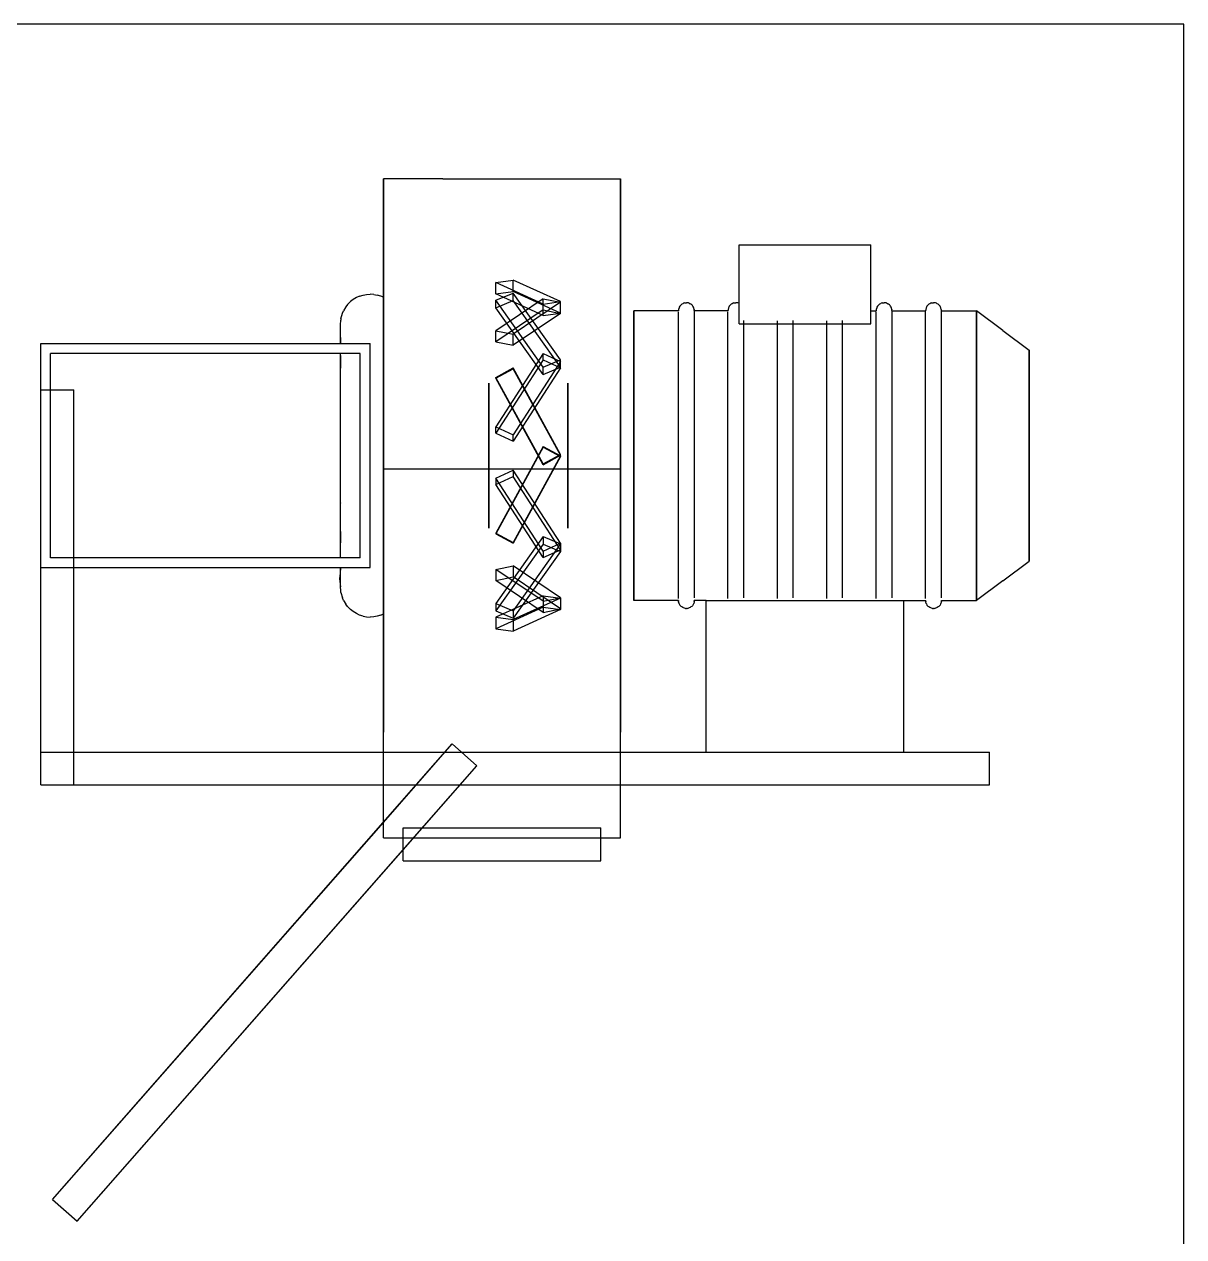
# Model space of a CAD drawing. Header units: millimetres. Extents: x -662 to -322, y -77 to 285.
# Drawn here: x -497.5 to -321.5, y 101.4 to 285.5 of the extents above; entities that cross this region are included whole.
import ezdxf

# ---------------------------------------------------------------- set-up
doc = ezdxf.new("R2010")
doc.units = ezdxf.units.MM
for name, color, linetype in [('BORDER', 7, 'Continuous'), ('HIDDEN', 8, 'Continuous'), ('VISIBLE', 7, 'Continuous')]:
    doc.layers.add(name, color=color, linetype=linetype)

msp = doc.modelspace()

# ---------------------------------------------------------------- linework, layer by layer
at = {"layer": 'BORDER'}
msp.add_lwpolyline([(-661.94, -77.12), (-321.52, -77.12), (-321.52, 285.48), (-661.94, 285.48)], close=True, dxfattribs=at)
at = {"layer": 'HIDDEN'}
for points in [[(-443, 262), (-443, 261.93)], [(-443, 261.93), (-443, 260.24)], [(-407, 262), (-407, 261.93)], [(-407, 261.93), (-407, 260.24)], [(-443, 260.24), (-443, 256.37)], [(-407, 260.24), (-407, 256.37)], [(-443, 256.37), (-443, 250.55)], [(-407, 256.37), (-407, 250.55)], [(-443, 250.55), (-443, 243.08)], [(-407, 250.55), (-407, 243.08)], [(-389, 252), (-369, 252)], [(-389, 240), (-389, 252)], [(-369, 240), (-369, 252)], [(-425.91, 246.28), (-423.28, 246.64)], [(-423.28, 244.89), (-423.28, 246.64)], [(-416.09, 243.37), (-423.28, 246.64)], [(-425.91, 244.54), (-425.91, 246.28)], [(-418.72, 243.01), (-425.91, 246.28)], [(-425.91, 244.54), (-423.28, 244.89)], [(-416.09, 241.62), (-423.28, 244.89)], [(-443, 243.08), (-443, 234.36)], [(-425.91, 243.58), (-423.28, 244.68)], [(-418.72, 241.27), (-425.91, 244.54)], [(-418.72, 243.8), (-425.91, 238.95)], [(-425.91, 242.43), (-425.91, 243.58)], [(-418.72, 233.44), (-425.91, 243.58)], [(-425.91, 242.43), (-423.28, 243.54)], [(-423.28, 243.54), (-423.28, 244.68)], [(-416.09, 234.54), (-423.28, 244.68)], [(-416.09, 233.4), (-423.28, 243.54)], [(-416.09, 243.27), (-423.28, 238.42)], [(-418.72, 243.8), (-416.09, 243.27)], [(-418.72, 242.12), (-418.72, 243.8)], [(-418.72, 243.01), (-416.09, 243.37)], [(-418.72, 241.27), (-418.72, 243.01)], [(-416.09, 241.62), (-416.09, 243.37)], [(-416.09, 241.59), (-416.09, 243.27)], [(-407, 243.08), (-407, 234.36)], [(-418.72, 232.29), (-425.91, 242.43)], [(-418.72, 242.12), (-425.91, 237.27)], [(-416.09, 241.59), (-423.28, 236.74)], [(-418.72, 242.12), (-416.09, 241.59)], [(-418.72, 241.27), (-416.09, 241.62)], [(-405, 242), (-405, 241.84)], [(-405, 241.84), (-405, 240.57)], [(-389, 240), (-389, 241.63)], [(-353, 242), (-353, 241.84)], [(-353, 241.84), (-353, 242)], [(-353, 241.84), (-353, 240.57)], [(-353, 240.57), (-353, 241.84)], [(-405, 240.57), (-405, 238.11)], [(-389, 240), (-369, 240)], [(-389, 240), (-369, 240)], [(-369, 240), (-369, 240.47)], [(-353, 240.57), (-353, 238.11)], [(-353, 238.11), (-353, 240.57)], [(-425.91, 238.95), (-423.28, 238.42)], [(-425.91, 237.27), (-425.91, 238.95)], [(-423.28, 236.74), (-423.28, 238.42)], [(-405, 238.11), (-405, 234.59)], [(-353, 238.11), (-353, 234.59)], [(-353, 234.59), (-353, 238.11)], [(-495, 237), (-445, 237)], [(-495, 203), (-495, 237)], [(-446.59, 237), (-445, 237)], [(-445, 203), (-445, 237)], [(-445, 236.25), (-445, 237)], [(-425.91, 237.27), (-423.28, 236.74)], [(-345, 235.88), (-345, 236)], [(-345, 234.96), (-345, 235.88)], [(-493.5, 204.5), (-493.5, 235.5)], [(-446.5, 235.5), (-493.5, 235.5)], [(-446.5, 235.5), (-448.27, 235.5)], [(-446.5, 204.5), (-446.5, 235.5)], [(-446.5, 204.5), (-446.5, 235.5)], [(-443, 234.36), (-443, 224.88)], [(-418.72, 235.49), (-425.91, 224.38)], [(-418.72, 234.53), (-425.91, 223.41)], [(-416.09, 234.28), (-423.28, 223.16)], [(-418.72, 235.49), (-416.09, 234.28)], [(-418.72, 234.53), (-418.72, 235.49)], [(-418.72, 233.44), (-416.09, 234.54)], [(-418.72, 234.53), (-416.09, 233.31)], [(-416.09, 233.4), (-416.09, 234.54)], [(-416.09, 233.31), (-416.09, 234.28)], [(-407, 234.36), (-407, 224.88)], [(-405, 234.59), (-405, 230.22)], [(-353, 234.59), (-353, 230.22)], [(-353, 230.22), (-353, 234.59)], [(-345, 233.17), (-345, 234.96)], [(-425.91, 231.87), (-423.28, 233.3)], [(-425.91, 231.75), (-423.28, 233.19)], [(-416.09, 233.31), (-423.28, 222.2)], [(-423.28, 233.19), (-423.28, 233.3)], [(-416.09, 220.16), (-423.28, 233.3)], [(-416.09, 220.05), (-423.28, 233.19)], [(-418.72, 232.29), (-418.72, 233.44)], [(-418.72, 232.29), (-416.09, 233.4)], [(-345, 230.61), (-345, 233.17)], [(-427, 231), (-427, 230.96)], [(-427, 230.87), (-427, 231)], [(-427, 230.96), (-427, 230.41)], [(-427, 230.15), (-427, 230.87)], [(-427, 230.41), (-427, 229.26)], [(-427, 228.84), (-427, 230.15)], [(-425.91, 231.75), (-425.91, 231.87)], [(-418.72, 218.73), (-425.91, 231.87)], [(-418.72, 218.61), (-425.91, 231.75)], [(-415, 231), (-415, 230.96)], [(-415, 230.87), (-415, 231)], [(-415, 230.96), (-415, 230.41)], [(-415, 230.15), (-415, 230.87)], [(-415, 230.41), (-415, 229.26)], [(-415, 228.84), (-415, 230.15)], [(-405, 230.22), (-405, 225.26)], [(-353, 230.22), (-353, 225.26)], [(-353, 225.26), (-353, 230.22)], [(-345, 227.44), (-345, 230.61)], [(-495, 230), (-493.5, 230)], [(-495, 230), (-490, 230)], [(-495, 170), (-495, 230)], [(-495, 203), (-495, 230)], [(-490, 170), (-490, 230)], [(-427, 229.26), (-427, 227.57)], [(-427, 227.02), (-427, 228.84)], [(-415, 229.26), (-415, 227.57)], [(-415, 227.02), (-415, 228.84)], [(-427, 227.57), (-427, 225.43)], [(-427, 224.78), (-427, 227.02)], [(-415, 227.57), (-415, 225.43)], [(-415, 224.78), (-415, 227.02)], [(-345, 223.83), (-345, 227.44)], [(-443, 224.88), (-443, 215.12)], [(-427, 225.43), (-427, 222.99)], [(-427, 222.27), (-427, 224.78)], [(-415, 225.43), (-415, 222.99)], [(-415, 222.27), (-415, 224.78)], [(-407, 224.88), (-407, 215.12)], [(-405, 225.26), (-405, 220)], [(-353, 225.26), (-353, 220)], [(-353, 220), (-353, 225.26)], [(-427, 222.99), (-427, 220.37)], [(-425.91, 224.38), (-423.28, 223.16)], [(-425.91, 223.41), (-425.91, 224.38)], [(-425.91, 223.41), (-423.28, 222.2)], [(-423.28, 222.2), (-423.28, 223.16)], [(-415, 222.99), (-415, 220.37)], [(-345, 220), (-345, 223.83)], [(-427, 219.63), (-427, 222.27)], [(-418.72, 221.39), (-425.91, 208.25)], [(-418.72, 221.27), (-425.91, 208.13)], [(-418.72, 221.39), (-416.09, 219.95)], [(-418.72, 221.39), (-418.72, 221.27)], [(-418.72, 221.27), (-416.09, 219.84)], [(-415, 219.63), (-415, 222.27)], [(-427, 220.37), (-427, 217.73)], [(-427, 217.01), (-427, 219.63)], [(-416.09, 219.95), (-423.28, 206.81)], [(-416.09, 219.84), (-423.28, 206.7)], [(-418.72, 218.73), (-416.09, 220.16)], [(-418.72, 218.61), (-416.09, 220.05)], [(-416.09, 220.05), (-416.09, 220.16)], [(-416.09, 219.95), (-416.09, 219.84)], [(-415, 220.37), (-415, 217.73)], [(-415, 217.01), (-415, 219.63)], [(-405, 220), (-405, 214.74)], [(-353, 220), (-353, 214.74)], [(-353, 214.74), (-353, 220)], [(-345, 216.17), (-345, 220)], [(-443, 210.31), (-443, 218)], [(-443, 218), (-407, 218)], [(-443, 162), (-443, 218)], [(-427, 217.73), (-427, 215.22)], [(-425.91, 216.59), (-423.28, 217.8)], [(-416.09, 206.69), (-423.28, 217.8)], [(-423.28, 217.8), (-423.28, 216.84)], [(-418.72, 218.61), (-418.72, 218.73)], [(-415, 217.73), (-415, 215.22)], [(-407, 210.31), (-407, 218)], [(-407, 162), (-407, 218)], [(-427, 214.57), (-427, 217.01)], [(-425.91, 215.62), (-423.28, 216.84)], [(-418.72, 205.47), (-425.91, 216.59)], [(-425.91, 216.59), (-425.91, 215.62)], [(-418.72, 204.51), (-425.91, 215.62)], [(-416.09, 205.72), (-423.28, 216.84)], [(-415, 214.57), (-415, 217.01)], [(-345, 212.56), (-345, 216.17)], [(-443, 215.12), (-443, 205.64)], [(-427, 215.22), (-427, 212.98)], [(-427, 212.43), (-427, 214.57)], [(-415, 215.22), (-415, 212.98)], [(-415, 212.43), (-415, 214.57)], [(-407, 215.12), (-407, 205.64)], [(-405, 214.74), (-405, 209.78)], [(-353, 214.74), (-353, 209.78)], [(-353, 209.78), (-353, 214.74)], [(-427, 212.98), (-427, 211.16)], [(-427, 210.74), (-427, 212.43)], [(-415, 212.98), (-415, 211.16)], [(-415, 210.74), (-415, 212.43)], [(-345, 209.39), (-345, 212.56)], [(-443, 201.15), (-443, 210.31)], [(-427, 211.16), (-427, 209.85)], [(-427, 209.59), (-427, 210.74)], [(-427, 209.85), (-427, 209.13)], [(-415, 211.16), (-415, 209.85)], [(-415, 209.59), (-415, 210.74)], [(-415, 209.85), (-415, 209.13)], [(-407, 201.15), (-407, 210.31)], [(-427, 209.04), (-427, 209.59)], [(-427, 209.13), (-427, 209)], [(-427, 209), (-427, 209.04)], [(-425.91, 208.25), (-423.28, 206.81)], [(-425.91, 208.25), (-425.91, 208.13)], [(-425.91, 208.13), (-423.28, 206.7)], [(-415, 209.04), (-415, 209.59)], [(-415, 209.13), (-415, 209)], [(-415, 209), (-415, 209.04)], [(-405, 209.78), (-405, 205.41)], [(-353, 209.78), (-353, 205.41)], [(-353, 205.41), (-353, 209.78)], [(-345, 206.83), (-345, 209.39)], [(-418.72, 207.71), (-425.91, 197.57)], [(-418.72, 206.56), (-425.91, 196.42)], [(-423.28, 206.81), (-423.28, 206.7)], [(-416.09, 206.6), (-423.28, 196.46)], [(-418.72, 207.71), (-416.09, 206.6)], [(-418.72, 207.71), (-418.72, 206.56)], [(-418.72, 205.47), (-416.09, 206.69)], [(-418.72, 206.56), (-416.09, 205.46)], [(-416.09, 206.69), (-416.09, 205.72)], [(-416.09, 206.6), (-416.09, 205.46)], [(-345, 205.04), (-345, 206.83)], [(-446.5, 204.5), (-493.5, 204.5)], [(-490, 203), (-490, 204.5)], [(-446.5, 204.5), (-448.27, 204.5)], [(-443, 205.64), (-443, 196.92)], [(-416.09, 205.46), (-423.28, 195.32)], [(-418.72, 204.51), (-416.09, 205.72)], [(-418.72, 205.47), (-418.72, 204.51)], [(-407, 205.64), (-407, 196.92)], [(-405, 205.41), (-405, 201.89)], [(-353, 205.41), (-353, 201.89)], [(-353, 201.89), (-353, 205.41)], [(-345, 204.12), (-345, 205.04)], [(-495, 203), (-445, 203)], [(-446.59, 203), (-445, 203)], [(-445, 203), (-445, 203.75)], [(-425.91, 202.73), (-423.28, 203.26)], [(-418.72, 197.88), (-425.91, 202.73)], [(-425.91, 202.73), (-425.91, 201.05)], [(-416.09, 198.41), (-423.28, 203.26)], [(-423.28, 203.26), (-423.28, 201.58)], [(-345, 204), (-345, 204.12)], [(-443, 193), (-443, 201.15)], [(-425.91, 201.05), (-423.28, 201.58)], [(-418.72, 196.2), (-425.91, 201.05)], [(-416.09, 196.73), (-423.28, 201.58)], [(-407, 193), (-407, 201.15)], [(-405, 201.89), (-405, 199.43)], [(-353, 201.89), (-353, 199.43)], [(-353, 199.43), (-353, 201.89)], [(-405, 199.43), (-405, 198.16)], [(-353, 199.43), (-353, 198.16)], [(-353, 198.16), (-353, 199.43)], [(-418.72, 198.73), (-425.91, 195.46)], [(-425.91, 197.57), (-423.28, 196.46)], [(-425.91, 197.57), (-425.91, 196.42)], [(-418.72, 196.99), (-425.91, 193.72)], [(-416.09, 198.38), (-423.28, 195.11)], [(-418.72, 198.73), (-416.09, 198.38)], [(-418.72, 198.73), (-418.72, 196.99)], [(-418.72, 197.88), (-416.09, 198.41)], [(-418.72, 197.88), (-418.72, 196.2)], [(-418.72, 196.99), (-416.09, 196.63)], [(-416.09, 198.41), (-416.09, 196.73)], [(-416.09, 198.38), (-416.09, 196.63)], [(-405, 198.16), (-405, 198)], [(-394, 198), (-364, 198)], [(-394, 175), (-394, 198)], [(-364, 175), (-364, 198)], [(-353, 198.16), (-353, 198)], [(-353, 198), (-353, 198.16)], [(-443, 196.92), (-443, 189.45)], [(-425.91, 196.42), (-423.28, 195.32)], [(-425.91, 195.46), (-423.28, 195.11)], [(-425.91, 195.46), (-425.91, 193.72)], [(-416.09, 196.63), (-423.28, 193.36)], [(-423.28, 196.46), (-423.28, 195.32)], [(-423.28, 195.11), (-423.28, 193.36)], [(-418.72, 196.2), (-416.09, 196.73)], [(-407, 196.92), (-407, 189.45)], [(-425.91, 193.72), (-423.28, 193.36)], [(-443, 186.31), (-443, 193)], [(-407, 186.31), (-407, 193)], [(-443, 189.45), (-443, 183.63)], [(-407, 189.45), (-407, 183.63)], [(-443, 181.43), (-443, 186.31)], [(-407, 181.43), (-407, 186.31)], [(-443, 183.63), (-443, 179.76)], [(-407, 183.63), (-407, 179.76)], [(-443, 178.64), (-443, 181.43)], [(-407, 178.64), (-407, 181.43)], [(-443, 179.76), (-443, 178.07)], [(-443, 178), (-443, 178.64)], [(-407, 179.76), (-407, 178.07)], [(-407, 178), (-407, 178.64)], [(-443, 178.07), (-443, 178)], [(-407, 178.07), (-407, 178)], [(-495, 175), (-351, 175)], [(-495, 170), (-495, 175)], [(-493.21, 107.07), (-432.55, 176.23)], [(-443, 164.31), (-432.55, 176.23)], [(-443, 175), (-407, 175)], [(-432.55, 176.23), (-428.79, 172.93)], [(-432.55, 176.23), (-428.79, 172.93)], [(-394, 175), (-364, 175)], [(-351, 170), (-351, 175)], [(-489.45, 103.77), (-428.79, 172.93)], [(-440, 160.15), (-428.79, 172.93)], [(-495, 170), (-351, 170)], [(-495, 170), (-490, 170)], [(-443, 170), (-407, 170)], [(-443, 162), (-407, 162)], [(-440, 163.5), (-410, 163.5)], [(-440, 163.5), (-410, 163.5)], [(-440, 158.5), (-440, 163.5)], [(-440, 162), (-440, 163.5)], [(-410, 158.5), (-410, 163.5)], [(-410, 162), (-410, 163.5)], [(-440, 158.5), (-410, 158.5)], [(-493.21, 107.07), (-489.45, 103.77)]]:
    msp.add_lwpolyline(points, dxfattribs=at)
at = {"layer": 'VISIBLE'}
for points in [[(-443, 261.36), (-443, 262)], [(-433.97, 262), (-443, 262)], [(-443, 258.57), (-443, 261.36)], [(-433.97, 262), (-407, 262)], [(-407, 261.36), (-407, 262)], [(-407, 258.57), (-407, 261.36)], [(-443, 253.69), (-443, 258.57)], [(-407, 253.69), (-407, 258.57)], [(-443, 247), (-443, 253.69)], [(-407, 247), (-407, 253.69)], [(-389, 252), (-369, 252)], [(-389, 241.63), (-389, 252)], [(-369, 240.47), (-369, 252)], [(-443, 238.85), (-443, 247)], [(-407, 238.85), (-407, 247)], [(-448.42, 242.92), (-447.98, 243.37)], [(-447.59, 243.68), (-447.98, 243.37)], [(-447.09, 243.98), (-447.59, 243.68)], [(-446.62, 244.2), (-447.09, 243.98)], [(-446.62, 244.2), (-446.08, 244.37)], [(-446.08, 244.37), (-445.55, 244.47)], [(-445.55, 244.47), (-445, 244.5)], [(-444.45, 244.47), (-445, 244.5)], [(-444.45, 244.47), (-443.92, 244.37)], [(-443.38, 244.2), (-443.92, 244.37)], [(-443, 244.03), (-443.38, 244.2)], [(-397.69, 242.98), (-397.8, 242.9)], [(-397.56, 243.06), (-397.69, 242.98)], [(-397.43, 243.12), (-397.56, 243.06)], [(-397.29, 243.17), (-397.43, 243.12)], [(-397.29, 243.17), (-397.15, 243.19)], [(-397.15, 243.19), (-397, 243.2)], [(-396.85, 243.19), (-397, 243.2)], [(-396.71, 243.17), (-396.85, 243.19)], [(-396.57, 243.12), (-396.71, 243.17)], [(-396.57, 243.12), (-396.44, 243.06)], [(-396.31, 242.98), (-396.44, 243.06)], [(-396.2, 242.9), (-396.31, 242.98)], [(-390.19, 242.98), (-390.3, 242.9)], [(-390.06, 243.06), (-390.19, 242.98)], [(-389.93, 243.12), (-390.06, 243.06)], [(-389.79, 243.17), (-389.93, 243.12)], [(-389.79, 243.17), (-389.65, 243.19)], [(-389.65, 243.19), (-389.5, 243.2)], [(-389.35, 243.19), (-389.5, 243.2)], [(-389.21, 243.17), (-389.35, 243.19)], [(-389.07, 243.12), (-389.21, 243.17)], [(-389.07, 243.12), (-389, 243.09)], [(-367.69, 242.98), (-367.8, 242.9)], [(-367.56, 243.06), (-367.69, 242.98)], [(-367.43, 243.12), (-367.56, 243.06)], [(-367.29, 243.17), (-367.43, 243.12)], [(-367.29, 243.17), (-367.15, 243.19)], [(-367.15, 243.19), (-367, 243.2)], [(-366.85, 243.19), (-367, 243.2)], [(-366.71, 243.17), (-366.85, 243.19)], [(-366.57, 243.12), (-366.71, 243.17)], [(-366.57, 243.12), (-366.44, 243.06)], [(-366.31, 242.98), (-366.44, 243.06)], [(-366.2, 242.9), (-366.31, 242.98)], [(-360.19, 242.98), (-360.3, 242.9)], [(-360.06, 243.06), (-360.19, 242.98)], [(-359.93, 243.12), (-360.06, 243.06)], [(-359.79, 243.17), (-359.93, 243.12)], [(-359.79, 243.17), (-359.65, 243.19)], [(-359.65, 243.19), (-359.5, 243.2)], [(-359.35, 243.19), (-359.5, 243.2)], [(-359.21, 243.17), (-359.35, 243.19)], [(-359.07, 243.12), (-359.21, 243.17)], [(-359.07, 243.12), (-358.94, 243.06)], [(-358.81, 242.98), (-358.94, 243.06)], [(-358.7, 242.9), (-358.81, 242.98)], [(-449.43, 240.78), (-449.21, 241.6)], [(-449.21, 241.6), (-449.04, 241.97)], [(-448.7, 242.56), (-449.04, 241.97)], [(-448.42, 242.92), (-448.7, 242.56)], [(-405, 241.84), (-405, 242)], [(-398.18, 242), (-405, 242)], [(-405, 240.57), (-405, 241.84)], [(-398.19, 242.14), (-398.2, 242)], [(-398.2, 241.71), (-398.2, 241.84)], [(-398.2, 240.57), (-398.2, 241.71)], [(-398.18, 242.18), (-398.19, 242.14)], [(-398.12, 242.43), (-398.18, 242.18)], [(-398.08, 242.52), (-398.12, 242.43)], [(-397.99, 242.68), (-398.08, 242.52)], [(-397.91, 242.78), (-397.99, 242.68)], [(-397.8, 242.9), (-397.91, 242.78)], [(-396.09, 242.78), (-396.2, 242.9)], [(-396.01, 242.68), (-396.09, 242.78)], [(-395.92, 242.52), (-396.01, 242.68)], [(-395.88, 242.43), (-395.92, 242.52)], [(-395.82, 242.18), (-395.88, 242.43)], [(-395.82, 242.18), (-395.81, 242.14)], [(-395.8, 241.84), (-395.81, 242.14)], [(-390.68, 242), (-395.8, 242)], [(-395.8, 241.71), (-395.8, 241.84)], [(-395.8, 240.57), (-395.8, 241.71)], [(-390.69, 242.14), (-390.7, 242)], [(-390.7, 241.71), (-390.7, 241.84)], [(-390.7, 240.57), (-390.7, 241.71)], [(-390.68, 242.18), (-390.69, 242.14)], [(-390.62, 242.43), (-390.68, 242.18)], [(-390.58, 242.52), (-390.62, 242.43)], [(-390.49, 242.68), (-390.58, 242.52)], [(-390.41, 242.78), (-390.49, 242.68)], [(-390.3, 242.9), (-390.41, 242.78)], [(-369, 242), (-368.18, 242)], [(-368.19, 242.14), (-368.2, 242)], [(-368.2, 241.71), (-368.2, 241.84)], [(-368.2, 240.57), (-368.2, 241.71)], [(-368.18, 242.18), (-368.19, 242.14)], [(-368.12, 242.43), (-368.18, 242.18)], [(-368.08, 242.52), (-368.12, 242.43)], [(-367.99, 242.68), (-368.08, 242.52)], [(-367.91, 242.78), (-367.99, 242.68)], [(-367.8, 242.9), (-367.91, 242.78)], [(-366.09, 242.78), (-366.2, 242.9)], [(-366.01, 242.68), (-366.09, 242.78)], [(-365.92, 242.52), (-366.01, 242.68)], [(-365.88, 242.43), (-365.92, 242.52)], [(-365.82, 242.18), (-365.88, 242.43)], [(-365.82, 242.18), (-365.81, 242.14)], [(-365.8, 241.84), (-365.81, 242.14)], [(-365.8, 242), (-360.68, 242)], [(-365.8, 241.71), (-365.8, 241.84)], [(-365.8, 240.57), (-365.8, 241.71)], [(-360.69, 242.14), (-360.7, 242)], [(-360.7, 241.71), (-360.7, 241.84)], [(-360.7, 240.57), (-360.7, 241.71)], [(-360.68, 242.18), (-360.69, 242.14)], [(-360.62, 242.43), (-360.68, 242.18)], [(-360.58, 242.52), (-360.62, 242.43)], [(-360.49, 242.68), (-360.58, 242.52)], [(-360.41, 242.78), (-360.49, 242.68)], [(-360.3, 242.9), (-360.41, 242.78)], [(-358.59, 242.78), (-358.7, 242.9)], [(-358.51, 242.68), (-358.59, 242.78)], [(-358.42, 242.52), (-358.51, 242.68)], [(-358.38, 242.43), (-358.42, 242.52)], [(-358.32, 242.18), (-358.38, 242.43)], [(-358.32, 242.18), (-358.31, 242.14)], [(-358.3, 241.84), (-358.31, 242.14)], [(-358.3, 242), (-353, 242)], [(-358.3, 241.71), (-358.3, 241.84)], [(-358.3, 240.57), (-358.3, 241.71)], [(-353, 241.84), (-353, 242)], [(-353, 242), (-353, 241.84)], [(-349, 239), (-353, 242)], [(-353, 240.57), (-353, 241.84)], [(-353, 241.84), (-353, 240.57)], [(-449.5, 239.85), (-449.47, 240.54)], [(-449.49, 239.41), (-449.5, 239.85)], [(-449.5, 238.7), (-449.49, 239.41)], [(-449.43, 240.78), (-449.47, 240.54)], [(-405, 238.11), (-405, 240.57)], [(-398.2, 239.73), (-398.2, 240.57)], [(-398.2, 238.11), (-398.2, 239.73)], [(-395.8, 239.79), (-395.8, 240.57)], [(-395.8, 238.11), (-395.8, 239.79)], [(-390.7, 239.73), (-390.7, 240.57)], [(-390.7, 238.11), (-390.7, 239.73)], [(-388.3, 239.79), (-388.3, 240.49)], [(-388.3, 238.11), (-388.3, 239.79)], [(-383.2, 239.73), (-383.2, 240.48)], [(-383.2, 238.11), (-383.2, 239.73)], [(-380.8, 239.79), (-380.8, 240.49)], [(-380.8, 238.11), (-380.8, 239.79)], [(-375.7, 239.73), (-375.7, 240.48)], [(-375.7, 238.11), (-375.7, 239.73)], [(-373.3, 239.79), (-373.3, 240.49)], [(-373.3, 238.11), (-373.3, 239.79)], [(-368.2, 239.73), (-368.2, 240.57)], [(-368.2, 238.11), (-368.2, 239.73)], [(-365.8, 239.79), (-365.8, 240.57)], [(-365.8, 238.11), (-365.8, 239.79)], [(-360.7, 239.73), (-360.7, 240.57)], [(-360.7, 238.11), (-360.7, 239.73)], [(-358.3, 239.79), (-358.3, 240.57)], [(-358.3, 238.11), (-358.3, 239.79)], [(-353, 238.11), (-353, 240.57)], [(-353, 240.57), (-353, 238.11)], [(-449.5, 237.85), (-449.5, 238.7)], [(-449.5, 237.93), (-449.5, 237)], [(-449.5, 237), (-449.5, 237.85)], [(-443, 229.69), (-443, 238.85)], [(-407, 229.69), (-407, 238.85)], [(-405, 234.59), (-405, 238.11)], [(-398.2, 236.69), (-398.2, 238.11)], [(-395.8, 236.69), (-395.8, 238.11)], [(-390.7, 236.69), (-390.7, 238.11)], [(-388.3, 236.69), (-388.3, 238.11)], [(-383.2, 236.69), (-383.2, 238.11)], [(-380.8, 236.69), (-380.8, 238.11)], [(-375.7, 236.69), (-375.7, 238.11)], [(-373.3, 236.69), (-373.3, 238.11)], [(-368.2, 236.69), (-368.2, 238.11)], [(-365.8, 236.69), (-365.8, 238.11)], [(-360.7, 236.69), (-360.7, 238.11)], [(-358.3, 236.69), (-358.3, 238.11)], [(-353, 234.59), (-353, 238.11)], [(-353, 238.11), (-353, 234.59)], [(-349, 239), (-345, 236)], [(-495, 237), (-446.59, 237)], [(-495, 203), (-495, 237)], [(-445, 203.75), (-445, 236.25)], [(-398.2, 234.59), (-398.2, 236.69)], [(-395.8, 234.59), (-395.8, 236.69)], [(-390.7, 234.59), (-390.7, 236.69)], [(-388.3, 234.59), (-388.3, 236.69)], [(-383.2, 234.59), (-383.2, 236.69)], [(-380.8, 234.59), (-380.8, 236.69)], [(-375.7, 234.59), (-375.7, 236.69)], [(-373.3, 234.59), (-373.3, 236.69)], [(-368.2, 234.59), (-368.2, 236.69)], [(-365.8, 234.59), (-365.8, 236.69)], [(-360.7, 234.59), (-360.7, 236.69)], [(-358.3, 234.59), (-358.3, 236.69)], [(-345, 236), (-345, 235.88)], [(-345, 235.88), (-345, 234.96)], [(-493.5, 204.5), (-493.5, 235.5)], [(-448.27, 235.5), (-493.5, 235.5)], [(-449.5, 235.13), (-449.5, 235.5)], [(-449.5, 235.18), (-449.5, 233.26)], [(-449.5, 233.26), (-449.5, 235.13)], [(-405, 230.22), (-405, 234.59)], [(-398.2, 232.67), (-398.2, 234.59)], [(-395.8, 232.69), (-395.8, 234.59)], [(-390.7, 232.67), (-390.7, 234.59)], [(-388.3, 232.69), (-388.3, 234.59)], [(-383.2, 232.67), (-383.2, 234.59)], [(-380.8, 232.69), (-380.8, 234.59)], [(-375.7, 232.67), (-375.7, 234.59)], [(-373.3, 232.69), (-373.3, 234.59)], [(-368.2, 232.67), (-368.2, 234.59)], [(-365.8, 232.69), (-365.8, 234.59)], [(-360.7, 232.67), (-360.7, 234.59)], [(-358.3, 232.69), (-358.3, 234.59)], [(-353, 230.22), (-353, 234.59)], [(-353, 234.59), (-353, 230.22)], [(-345, 234.96), (-345, 233.17)], [(-449.5, 231.5), (-449.5, 233.26)], [(-398.2, 230.22), (-398.2, 232.67)], [(-395.8, 230.22), (-395.8, 232.69)], [(-390.7, 230.22), (-390.7, 232.67)], [(-388.3, 230.22), (-388.3, 232.69)], [(-383.2, 230.22), (-383.2, 232.67)], [(-380.8, 230.22), (-380.8, 232.69)], [(-375.7, 230.22), (-375.7, 232.67)], [(-373.3, 230.22), (-373.3, 232.69)], [(-368.2, 230.22), (-368.2, 232.67)], [(-365.8, 230.22), (-365.8, 232.69)], [(-360.7, 230.22), (-360.7, 232.67)], [(-358.3, 230.22), (-358.3, 232.69)], [(-345, 233.17), (-345, 230.61)], [(-449.5, 229.29), (-449.5, 231.5)], [(-405, 225.26), (-405, 230.22)], [(-398.2, 227.91), (-398.2, 230.22)], [(-395.8, 227.91), (-395.8, 230.22)], [(-390.7, 227.91), (-390.7, 230.22)], [(-388.3, 227.91), (-388.3, 230.22)], [(-383.2, 227.91), (-383.2, 230.22)], [(-380.8, 227.91), (-380.8, 230.22)], [(-375.7, 227.91), (-375.7, 230.22)], [(-373.3, 227.91), (-373.3, 230.22)], [(-368.2, 227.91), (-368.2, 230.22)], [(-365.8, 227.91), (-365.8, 230.22)], [(-360.7, 227.91), (-360.7, 230.22)], [(-358.3, 227.91), (-358.3, 230.22)], [(-353, 225.26), (-353, 230.22)], [(-353, 230.22), (-353, 225.26)], [(-345, 230.61), (-345, 227.44)], [(-493.5, 230), (-490, 230)], [(-490, 204.5), (-490, 230)], [(-449.5, 227.19), (-449.5, 229.29)], [(-443, 220), (-443, 229.69)], [(-407, 220), (-407, 229.69)], [(-449.5, 227.21), (-449.5, 227.19)], [(-449.5, 224.79), (-449.5, 227.19)], [(-398.2, 225.26), (-398.2, 227.91)], [(-395.8, 225.26), (-395.8, 227.91)], [(-390.7, 225.26), (-390.7, 227.91)], [(-388.3, 225.26), (-388.3, 227.91)], [(-383.2, 225.26), (-383.2, 227.91)], [(-380.8, 225.26), (-380.8, 227.91)], [(-375.7, 225.26), (-375.7, 227.91)], [(-373.3, 225.26), (-373.3, 227.91)], [(-368.2, 225.26), (-368.2, 227.91)], [(-365.8, 225.26), (-365.8, 227.91)], [(-360.7, 225.26), (-360.7, 227.91)], [(-358.3, 225.26), (-358.3, 227.91)], [(-345, 227.44), (-345, 223.83)], [(-449.5, 222.45), (-449.5, 224.79)], [(-405, 220), (-405, 225.26)], [(-398.2, 222.69), (-398.2, 225.26)], [(-395.8, 222.69), (-395.8, 225.26)], [(-390.7, 222.69), (-390.7, 225.26)], [(-388.3, 222.69), (-388.3, 225.26)], [(-383.2, 222.69), (-383.2, 225.26)], [(-380.8, 222.69), (-380.8, 225.26)], [(-375.7, 222.69), (-375.7, 225.26)], [(-373.3, 222.69), (-373.3, 225.26)], [(-368.2, 222.69), (-368.2, 225.26)], [(-365.8, 222.69), (-365.8, 225.26)], [(-360.7, 222.69), (-360.7, 225.26)], [(-358.3, 222.69), (-358.3, 225.26)], [(-353, 220), (-353, 225.26)], [(-353, 225.26), (-353, 220)], [(-345, 223.83), (-345, 220)], [(-449.5, 220), (-449.5, 222.45)], [(-398.2, 220), (-398.2, 222.69)], [(-395.8, 220), (-395.8, 222.69)], [(-390.7, 220), (-390.7, 222.69)], [(-388.3, 220), (-388.3, 222.69)], [(-383.2, 220), (-383.2, 222.69)], [(-380.8, 220), (-380.8, 222.69)], [(-375.7, 220), (-375.7, 222.69)], [(-373.3, 220), (-373.3, 222.69)], [(-368.2, 220), (-368.2, 222.69)], [(-365.8, 220), (-365.8, 222.69)], [(-360.7, 220), (-360.7, 222.69)], [(-358.3, 220), (-358.3, 222.69)], [(-449.5, 217.55), (-449.5, 220)], [(-443, 218), (-443, 220)], [(-407, 218), (-407, 220)], [(-405, 214.74), (-405, 220)], [(-398.2, 217.31), (-398.2, 220)], [(-395.8, 217.31), (-395.8, 220)], [(-390.7, 217.31), (-390.7, 220)], [(-388.3, 217.31), (-388.3, 220)], [(-383.2, 217.31), (-383.2, 220)], [(-380.8, 217.31), (-380.8, 220)], [(-375.7, 217.31), (-375.7, 220)], [(-373.3, 217.31), (-373.3, 220)], [(-368.2, 217.31), (-368.2, 220)], [(-365.8, 217.31), (-365.8, 220)], [(-360.7, 217.31), (-360.7, 220)], [(-358.3, 217.31), (-358.3, 220)], [(-353, 214.74), (-353, 220)], [(-353, 220), (-353, 214.74)], [(-345, 220), (-345, 216.17)], [(-449.5, 215.21), (-449.5, 217.55)], [(-443, 218), (-407, 218)], [(-443, 162), (-443, 218)], [(-407, 162), (-407, 218)], [(-398.2, 214.74), (-398.2, 217.31)], [(-395.8, 214.74), (-395.8, 217.31)], [(-390.7, 214.74), (-390.7, 217.31)], [(-388.3, 214.74), (-388.3, 217.31)], [(-383.2, 214.74), (-383.2, 217.31)], [(-380.8, 214.74), (-380.8, 217.31)], [(-375.7, 214.74), (-375.7, 217.31)], [(-373.3, 214.74), (-373.3, 217.31)], [(-368.2, 214.74), (-368.2, 217.31)], [(-365.8, 214.74), (-365.8, 217.31)], [(-360.7, 214.74), (-360.7, 217.31)], [(-358.3, 214.74), (-358.3, 217.31)], [(-345, 216.17), (-345, 212.56)], [(-449.5, 212.79), (-449.5, 215.21)], [(-405, 209.78), (-405, 214.74)], [(-398.2, 212.08), (-398.2, 214.74)], [(-395.8, 212.09), (-395.8, 214.74)], [(-390.7, 212.08), (-390.7, 214.74)], [(-388.3, 212.09), (-388.3, 214.74)], [(-383.2, 212.08), (-383.2, 214.74)], [(-380.8, 212.09), (-380.8, 214.74)], [(-375.7, 212.08), (-375.7, 214.74)], [(-373.3, 212.09), (-373.3, 214.74)], [(-368.2, 212.08), (-368.2, 214.74)], [(-365.8, 212.09), (-365.8, 214.74)], [(-360.7, 212.08), (-360.7, 214.74)], [(-358.3, 212.09), (-358.3, 214.74)], [(-353, 209.78), (-353, 214.74)], [(-353, 214.74), (-353, 209.78)], [(-449.5, 212.81), (-449.5, 212.79)], [(-449.5, 210.71), (-449.5, 212.79)], [(-398.2, 209.78), (-398.2, 212.08)], [(-395.8, 209.78), (-395.8, 212.09)], [(-390.7, 209.78), (-390.7, 212.08)], [(-388.3, 209.78), (-388.3, 212.09)], [(-383.2, 209.78), (-383.2, 212.08)], [(-380.8, 209.78), (-380.8, 212.09)], [(-375.7, 209.78), (-375.7, 212.08)], [(-373.3, 209.78), (-373.3, 212.09)], [(-368.2, 209.78), (-368.2, 212.08)], [(-365.8, 209.78), (-365.8, 212.09)], [(-360.7, 209.78), (-360.7, 212.08)], [(-358.3, 209.78), (-358.3, 212.09)], [(-345, 212.56), (-345, 209.39)], [(-449.5, 208.45), (-449.5, 210.71)], [(-449.5, 208.48), (-449.5, 206.74)], [(-449.5, 206.74), (-449.5, 208.45)], [(-405, 205.41), (-405, 209.78)], [(-398.2, 207.31), (-398.2, 209.78)], [(-395.8, 207.33), (-395.8, 209.78)], [(-390.7, 207.31), (-390.7, 209.78)], [(-388.3, 207.33), (-388.3, 209.78)], [(-383.2, 207.31), (-383.2, 209.78)], [(-380.8, 207.33), (-380.8, 209.78)], [(-375.7, 207.31), (-375.7, 209.78)], [(-373.3, 207.33), (-373.3, 209.78)], [(-368.2, 207.31), (-368.2, 209.78)], [(-365.8, 207.33), (-365.8, 209.78)], [(-360.7, 207.31), (-360.7, 209.78)], [(-358.3, 207.33), (-358.3, 209.78)], [(-353, 205.41), (-353, 209.78)], [(-353, 209.78), (-353, 205.41)], [(-345, 209.39), (-345, 206.83)], [(-449.5, 204.87), (-449.5, 206.74)], [(-398.2, 205.41), (-398.2, 207.31)], [(-395.8, 205.41), (-395.8, 207.33)], [(-390.7, 205.41), (-390.7, 207.31)], [(-388.3, 205.41), (-388.3, 207.33)], [(-383.2, 205.41), (-383.2, 207.31)], [(-380.8, 205.41), (-380.8, 207.33)], [(-375.7, 205.41), (-375.7, 207.31)], [(-373.3, 205.41), (-373.3, 207.33)], [(-368.2, 205.41), (-368.2, 207.31)], [(-365.8, 205.41), (-365.8, 207.33)], [(-360.7, 205.41), (-360.7, 207.31)], [(-358.3, 205.41), (-358.3, 207.33)], [(-345, 206.83), (-345, 205.04)], [(-448.27, 204.5), (-493.5, 204.5)], [(-449.5, 204.5), (-449.5, 204.87)], [(-405, 201.89), (-405, 205.41)], [(-398.2, 203.28), (-398.2, 205.41)], [(-395.8, 203.31), (-395.8, 205.41)], [(-390.7, 203.28), (-390.7, 205.41)], [(-388.3, 203.31), (-388.3, 205.41)], [(-383.2, 203.28), (-383.2, 205.41)], [(-380.8, 203.31), (-380.8, 205.41)], [(-375.7, 203.28), (-375.7, 205.41)], [(-373.3, 203.31), (-373.3, 205.41)], [(-368.2, 203.28), (-368.2, 205.41)], [(-365.8, 203.31), (-365.8, 205.41)], [(-360.7, 203.28), (-360.7, 205.41)], [(-358.3, 203.31), (-358.3, 205.41)], [(-353, 201.89), (-353, 205.41)], [(-353, 205.41), (-353, 201.89)], [(-345, 205.04), (-345, 204.12)], [(-495, 203), (-446.59, 203)], [(-495, 170), (-495, 203)], [(-490, 170), (-490, 203)], [(-449.52, 203), (-449.56, 202.15)], [(-449.5, 201.93), (-449.5, 203)], [(-398.2, 201.89), (-398.2, 203.28)], [(-395.8, 201.89), (-395.8, 203.31)], [(-390.7, 201.89), (-390.7, 203.28)], [(-388.3, 201.89), (-388.3, 203.31)], [(-383.2, 201.89), (-383.2, 203.28)], [(-380.8, 201.89), (-380.8, 203.31)], [(-375.7, 201.89), (-375.7, 203.28)], [(-373.3, 201.89), (-373.3, 203.31)], [(-368.2, 201.89), (-368.2, 203.28)], [(-365.8, 201.89), (-365.8, 203.31)], [(-360.7, 201.89), (-360.7, 203.28)], [(-358.3, 201.89), (-358.3, 203.31)], [(-349, 201), (-345, 204)], [(-345, 204.12), (-345, 204)], [(-449.56, 202.15), (-449.63, 201.29)], [(-449.63, 201.29), (-449.48, 200.08)], [(-449.5, 201.3), (-449.5, 201.93)], [(-449.48, 200.07), (-449.5, 201.3)], [(-405, 199.43), (-405, 201.89)], [(-398.2, 200.27), (-398.2, 201.89)], [(-395.8, 200.27), (-395.8, 201.89)], [(-390.7, 200.27), (-390.7, 201.89)], [(-388.3, 200.27), (-388.3, 201.89)], [(-383.2, 200.27), (-383.2, 201.89)], [(-380.8, 200.27), (-380.8, 201.89)], [(-375.7, 200.27), (-375.7, 201.89)], [(-373.3, 200.27), (-373.3, 201.89)], [(-368.2, 200.27), (-368.2, 201.89)], [(-365.8, 200.27), (-365.8, 201.89)], [(-360.7, 200.27), (-360.7, 201.89)], [(-358.3, 200.27), (-358.3, 201.89)], [(-353, 199.43), (-353, 201.89)], [(-353, 201.89), (-353, 199.43)], [(-349, 201), (-353, 198)], [(-449.48, 200.15), (-449.48, 200.07)], [(-449.47, 199.46), (-449.48, 200.15)], [(-449.43, 199.22), (-449.47, 199.46)], [(-449.43, 199.22), (-449.21, 198.4)], [(-405, 198.16), (-405, 199.43)], [(-398.2, 199.43), (-398.2, 200.27)], [(-398.2, 198.29), (-398.2, 199.43)], [(-395.8, 199.43), (-395.8, 200.27)], [(-395.8, 198.43), (-395.8, 199.43)], [(-390.7, 199.43), (-390.7, 200.27)], [(-390.7, 198.29), (-390.7, 199.43)], [(-388.3, 199.43), (-388.3, 200.27)], [(-388.3, 198.43), (-388.3, 199.43)], [(-383.2, 199.43), (-383.2, 200.27)], [(-383.2, 198.29), (-383.2, 199.43)], [(-380.8, 199.43), (-380.8, 200.27)], [(-380.8, 198.43), (-380.8, 199.43)], [(-375.7, 199.43), (-375.7, 200.27)], [(-375.7, 198.29), (-375.7, 199.43)], [(-373.3, 199.43), (-373.3, 200.27)], [(-373.3, 198.43), (-373.3, 199.43)], [(-368.2, 199.43), (-368.2, 200.27)], [(-368.2, 198.29), (-368.2, 199.43)], [(-365.8, 199.43), (-365.8, 200.27)], [(-365.8, 198.43), (-365.8, 199.43)], [(-360.7, 199.43), (-360.7, 200.27)], [(-360.7, 198.29), (-360.7, 199.43)], [(-358.3, 199.43), (-358.3, 200.27)], [(-358.3, 198.43), (-358.3, 199.43)], [(-353, 198.16), (-353, 199.43)], [(-353, 199.43), (-353, 198.16)], [(-449.04, 198.03), (-449.21, 198.4)], [(-449.04, 198.03), (-448.7, 197.44)], [(-448.42, 197.08), (-448.7, 197.44)], [(-448.42, 197.08), (-447.98, 196.63)], [(-405, 198), (-405, 198.16)], [(-398.19, 198), (-405, 198)], [(-398.2, 198), (-398.19, 197.86)], [(-398.19, 197.86), (-398.19, 198.02)], [(-398.18, 197.82), (-398.19, 197.86)], [(-398.12, 197.57), (-398.18, 197.82)], [(-398.08, 197.48), (-398.12, 197.57)], [(-398.08, 197.48), (-397.99, 197.32)], [(-397.91, 197.22), (-397.99, 197.32)], [(-397.91, 197.22), (-397.8, 197.1)], [(-397.69, 197.02), (-397.8, 197.1)], [(-397.56, 196.94), (-397.69, 197.02)], [(-397.43, 196.88), (-397.56, 196.94)], [(-396.44, 196.94), (-396.57, 196.88)], [(-396.31, 197.02), (-396.44, 196.94)], [(-396.2, 197.1), (-396.31, 197.02)], [(-396.09, 197.22), (-396.2, 197.1)], [(-396.01, 197.32), (-396.09, 197.22)], [(-395.92, 197.48), (-396.01, 197.32)], [(-395.92, 197.48), (-395.88, 197.57)], [(-395.82, 197.82), (-395.88, 197.57)], [(-395.81, 197.86), (-395.82, 197.82)], [(-395.81, 197.86), (-395.81, 198.02)], [(-394, 198), (-395.81, 198)], [(-395.8, 198), (-395.81, 197.86)], [(-394, 198), (-364, 198)], [(-394, 175), (-394, 198)], [(-390.69, 198), (-390.69, 198.02)], [(-388.31, 198), (-388.31, 198.02)], [(-383.19, 198), (-383.19, 198.02)], [(-380.81, 198), (-380.81, 198.02)], [(-375.69, 198), (-375.69, 198.02)], [(-373.31, 198), (-373.31, 198.02)], [(-368.19, 198), (-368.19, 198.02)], [(-365.81, 198), (-365.81, 198.02)], [(-364, 175), (-364, 198)], [(-364, 198), (-360.69, 198)], [(-360.7, 198), (-360.69, 197.86)], [(-360.69, 197.86), (-360.69, 198.02)], [(-360.68, 197.82), (-360.69, 197.86)], [(-360.62, 197.57), (-360.68, 197.82)], [(-360.58, 197.48), (-360.62, 197.57)], [(-360.58, 197.48), (-360.49, 197.32)], [(-360.41, 197.22), (-360.49, 197.32)], [(-360.41, 197.22), (-360.3, 197.1)], [(-360.19, 197.02), (-360.3, 197.1)], [(-360.06, 196.94), (-360.19, 197.02)], [(-359.93, 196.88), (-360.06, 196.94)], [(-358.94, 196.94), (-359.07, 196.88)], [(-358.81, 197.02), (-358.94, 196.94)], [(-358.7, 197.1), (-358.81, 197.02)], [(-358.59, 197.22), (-358.7, 197.1)], [(-358.51, 197.32), (-358.59, 197.22)], [(-358.42, 197.48), (-358.51, 197.32)], [(-358.42, 197.48), (-358.38, 197.57)], [(-358.32, 197.82), (-358.38, 197.57)], [(-358.31, 197.86), (-358.32, 197.82)], [(-358.31, 197.86), (-358.31, 198.02)], [(-358.31, 198), (-353, 198)], [(-358.3, 198), (-358.31, 197.86)], [(-353, 198), (-353, 198.16)], [(-353, 198.16), (-353, 198)], [(-447.59, 196.32), (-447.98, 196.63)], [(-447.09, 196.02), (-447.59, 196.32)], [(-446.62, 195.8), (-447.09, 196.02)], [(-446.08, 195.63), (-446.62, 195.8)], [(-446.08, 195.63), (-445.55, 195.53)], [(-445.55, 195.53), (-445, 195.5)], [(-444.45, 195.53), (-445, 195.5)], [(-443.92, 195.63), (-444.45, 195.53)], [(-443.38, 195.8), (-443.92, 195.63)], [(-443.38, 195.8), (-443, 195.97)], [(-397.29, 196.83), (-397.43, 196.88)], [(-397.15, 196.81), (-397.29, 196.83)], [(-397.15, 196.81), (-397, 196.8)], [(-396.85, 196.81), (-397, 196.8)], [(-396.85, 196.81), (-396.71, 196.83)], [(-396.57, 196.88), (-396.71, 196.83)], [(-359.79, 196.83), (-359.93, 196.88)], [(-359.65, 196.81), (-359.79, 196.83)], [(-359.65, 196.81), (-359.5, 196.8)], [(-359.35, 196.81), (-359.5, 196.8)], [(-359.35, 196.81), (-359.21, 196.83)], [(-359.07, 196.88), (-359.21, 196.83)], [(-495, 175), (-443, 175)], [(-495, 170), (-495, 175)], [(-407, 175), (-351, 175)], [(-394, 175), (-364, 175)], [(-351, 170), (-351, 175)], [(-495, 170), (-443, 170)], [(-495, 170), (-490, 170)], [(-407, 170), (-351, 170)], [(-493.21, 107.07), (-443, 164.31)], [(-443, 162), (-407, 162)], [(-440, 158.5), (-440, 162)], [(-410, 158.5), (-410, 162)], [(-489.45, 103.77), (-440, 160.15)], [(-440, 158.5), (-410, 158.5)], [(-493.21, 107.07), (-489.45, 103.77)]]:
    msp.add_lwpolyline(points, dxfattribs=at)

doc.saveas('drawing.dxf')
